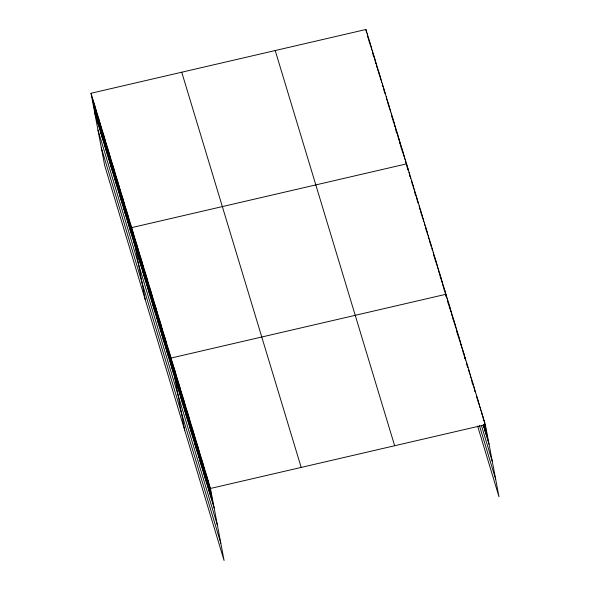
<?xml version="1.0" encoding="UTF-8"?>
<svg xmlns="http://www.w3.org/2000/svg" width="590" height="590" viewBox="0 0 590 590"><rect width="100%" height="100%" fill="white"/><g stroke="black" fill="none" stroke-linecap="round" stroke-linejoin="round"><path stroke-width="0.89" d="M91.022 93.257L210.468 488.461L224.082 560.5L104.636 165.296L91.022 93.257L365.918 29.5L485.364 424.704L498.978 496.743L477.612 426.069M210.468 488.461L485.364 424.704M483.217 424.925L489.066 444.277M481.403 425.412L492.333 461.594M479.427 425.582L495.703 479.434M275.206 50.541L394.651 445.745M181.735 72.216L301.188 467.42M94.725 112.823L214.17 508.034M97.992 130.139L217.437 525.343M101.362 147.979L220.808 543.183M484.095 420.5L487.79 440.074M482.819 416.289L483.66 420.736M484.338 424.299L486.521 435.863M481.551 412.086L482.052 414.755M483.903 424.542L485.246 431.659M480.282 407.874L480.784 410.544M483.476 424.778L483.977 427.448M479.006 403.671L479.677 407.225M477.738 399.467L478.409 403.022M476.462 395.256L477.14 398.818M475.193 391.052L475.533 392.829M473.925 386.841L474.758 391.288M472.649 382.637L473.15 385.307M471.38 378.426L472.384 383.766M470.105 374.222L470.776 377.777M468.836 370.011L469.507 373.573M467.56 365.807L467.9 367.585M466.461 362.489L467.132 366.051M465.023 357.393L465.525 360.062M463.747 353.189L464.758 358.521M462.479 348.978L463.15 352.54M461.203 344.774L461.882 348.329M459.935 340.563L460.775 345.01M458.666 336.359L459.507 340.806M457.39 332.148L458.231 336.602M456.122 327.944L457.132 333.284M454.846 323.74L455.524 327.295M453.577 319.529L454.248 323.091M452.309 315.326L453.142 319.773M451.033 311.114L451.874 315.562M449.764 306.911L450.605 311.358M448.489 302.7L449.499 308.039M447.22 298.496L448.23 303.835M446.623 297.847L445.944 294.285L171.048 358.042L184.663 430.081M444.676 290.081L445.856 296.305M443.407 285.877L444.248 290.324M442.131 281.666L442.972 286.113M440.863 277.462L441.704 281.909M439.587 273.251L440.597 278.591M438.318 269.047L438.99 272.602M437.05 264.836L437.721 268.398M435.774 260.632L436.445 264.187M434.505 256.421L435.346 260.876M433.23 252.218L434.07 256.665M431.961 248.014L432.463 250.676M430.693 243.803L431.194 246.472M429.417 239.599L430.088 243.154M428.148 235.388L428.819 238.95M426.872 231.184L427.544 234.739M425.604 226.973L426.445 231.42M424.335 222.769L424.837 225.439M423.06 218.558L423.561 221.228M421.791 214.354L422.462 217.909M420.515 210.151L421.186 213.705M419.247 205.94L419.918 209.502M417.971 201.736L418.31 203.513M416.702 197.525L417.543 201.972M415.434 193.321L415.935 195.991M414.158 189.11L415.168 194.449M412.889 184.906L413.56 188.461M411.614 180.695L412.292 184.257M410.345 176.491L410.684 178.269M409.077 172.287L409.917 176.734M407.801 168.076L408.31 170.746M407.543 169.205L406.532 163.873L131.636 227.622L145.243 299.661M405.264 159.669L405.935 163.231M403.995 155.472L404.666 159.027M402.719 151.276L403.56 155.723M401.451 147.072L402.292 151.519M400.182 142.876L401.193 148.215M398.914 138.672L399.924 144.012M397.645 134.476L398.656 139.815M396.377 130.279L397.048 133.834M395.108 126.076L396.288 132.308M393.84 121.879L394.68 126.326M392.571 117.683L393.412 122.13M391.303 113.479L392.144 117.926M390.034 109.283L390.536 111.953M388.766 105.086L389.437 108.641M387.49 100.883L388.168 104.445M386.221 96.686L386.9 100.241M384.953 92.483L385.292 94.267M383.684 88.286L384.525 92.733M382.416 84.09L382.925 86.76M381.147 79.886L381.649 82.556M379.879 75.69L380.55 79.252M378.61 71.493L379.281 75.048M377.342 67.29L378.013 70.852M376.073 63.093L376.914 67.54M374.805 58.897L375.646 63.344M373.536 54.693L374.038 57.363M372.261 50.497L373.271 55.836M370.992 46.293L371.671 49.855M369.724 42.096L370.395 45.659M368.455 37.9L369.296 42.347M367.187 33.696L368.027 38.151M365.918 29.5L366.42 32.17M209.199 484.25L212.894 503.823M207.923 480.046L211.626 499.619M206.655 475.835L210.35 495.408M205.386 471.631L209.081 491.204M204.111 467.428L207.813 486.993M202.842 463.216L206.537 482.79M201.566 459.013L205.268 478.586M200.298 454.801L203.993 474.375M199.029 450.598L202.724 470.171M197.753 446.387L201.456 465.96M196.485 442.183L200.18 461.756M195.209 437.972L198.911 457.545M193.94 433.768L197.635 453.341M192.665 429.564L196.367 449.13M191.396 425.353L195.098 444.926M190.128 421.149L193.822 440.723M188.852 416.938L192.554 436.512M187.583 412.735L191.278 432.308M186.307 408.523L190.01 428.097M185.039 404.32L188.734 423.893M183.77 400.108L187.465 419.682M182.494 395.905L186.197 415.478M181.226 391.701L184.921 411.267M179.95 387.49L183.652 407.063M178.681 383.286L182.376 402.859M177.413 379.075L181.108 398.648M176.137 374.871L179.839 394.445M174.869 370.66L178.564 390.233M173.593 366.456L177.295 386.03M172.324 362.245L176.019 381.819M169.78 353.838L173.482 373.404M168.511 349.627L172.206 369.2M167.236 345.423L170.938 364.996M165.967 341.212L169.662 360.785M164.691 337.008L168.393 356.581M163.423 332.797L167.118 352.37M162.154 328.593L165.849 348.166M160.878 324.389L164.581 343.955M159.61 320.178L163.305 339.752M158.334 315.975L162.036 335.54M157.065 311.763L160.76 331.337M155.797 307.56L159.492 327.133M154.521 303.349L158.223 322.922M153.253 299.145L156.947 318.718M151.977 294.934L155.679 314.507M150.708 290.73L154.403 310.303M149.44 286.526L153.135 306.092M148.164 282.315L151.866 301.888M146.895 278.111L150.59 297.677M145.619 273.9L149.322 293.473M144.351 269.696L148.046 289.27M143.075 265.485L146.777 285.058M141.806 261.281L145.501 280.855M140.538 257.07L144.233 276.644M139.262 252.867L142.964 272.44M137.994 248.663L141.689 268.229M136.718 244.452L140.42 264.025M135.449 240.248L139.144 259.814M134.181 236.037L137.876 255.61M132.905 231.833L136.607 251.406M130.368 223.426L134.063 242.999M129.099 219.229L132.794 238.795M127.831 215.026L131.526 234.599M126.555 210.829L130.257 230.402M125.287 206.625L128.989 226.199M124.018 202.429L127.72 222.002M122.75 198.233L126.452 217.806M121.481 194.029L125.183 213.602M120.213 189.832L123.907 209.406M118.944 185.636L122.639 205.202M117.676 181.432L121.37 201.006M116.407 177.236L120.102 196.809M115.139 173.04L118.833 192.606M113.87 168.836L117.565 188.409M112.602 164.64L116.296 184.213M111.326 160.436L115.028 180.009M110.057 156.239L113.759 175.813M108.789 152.043L112.491 171.616M107.52 147.839L111.222 167.413M106.252 143.643L109.954 163.216M104.983 139.447L108.678 159.012M103.715 135.243L107.409 154.816M102.446 131.046L106.141 150.62M101.178 126.85L104.873 146.416M99.909 122.646L103.604 142.22M98.641 118.45L102.335 138.023M97.365 114.246L101.067 133.819M96.096 110.05L99.799 129.623M94.828 105.853L98.53 125.427M93.559 101.65L97.261 121.223M92.291 97.453L95.993 117.027"/></g></svg>
